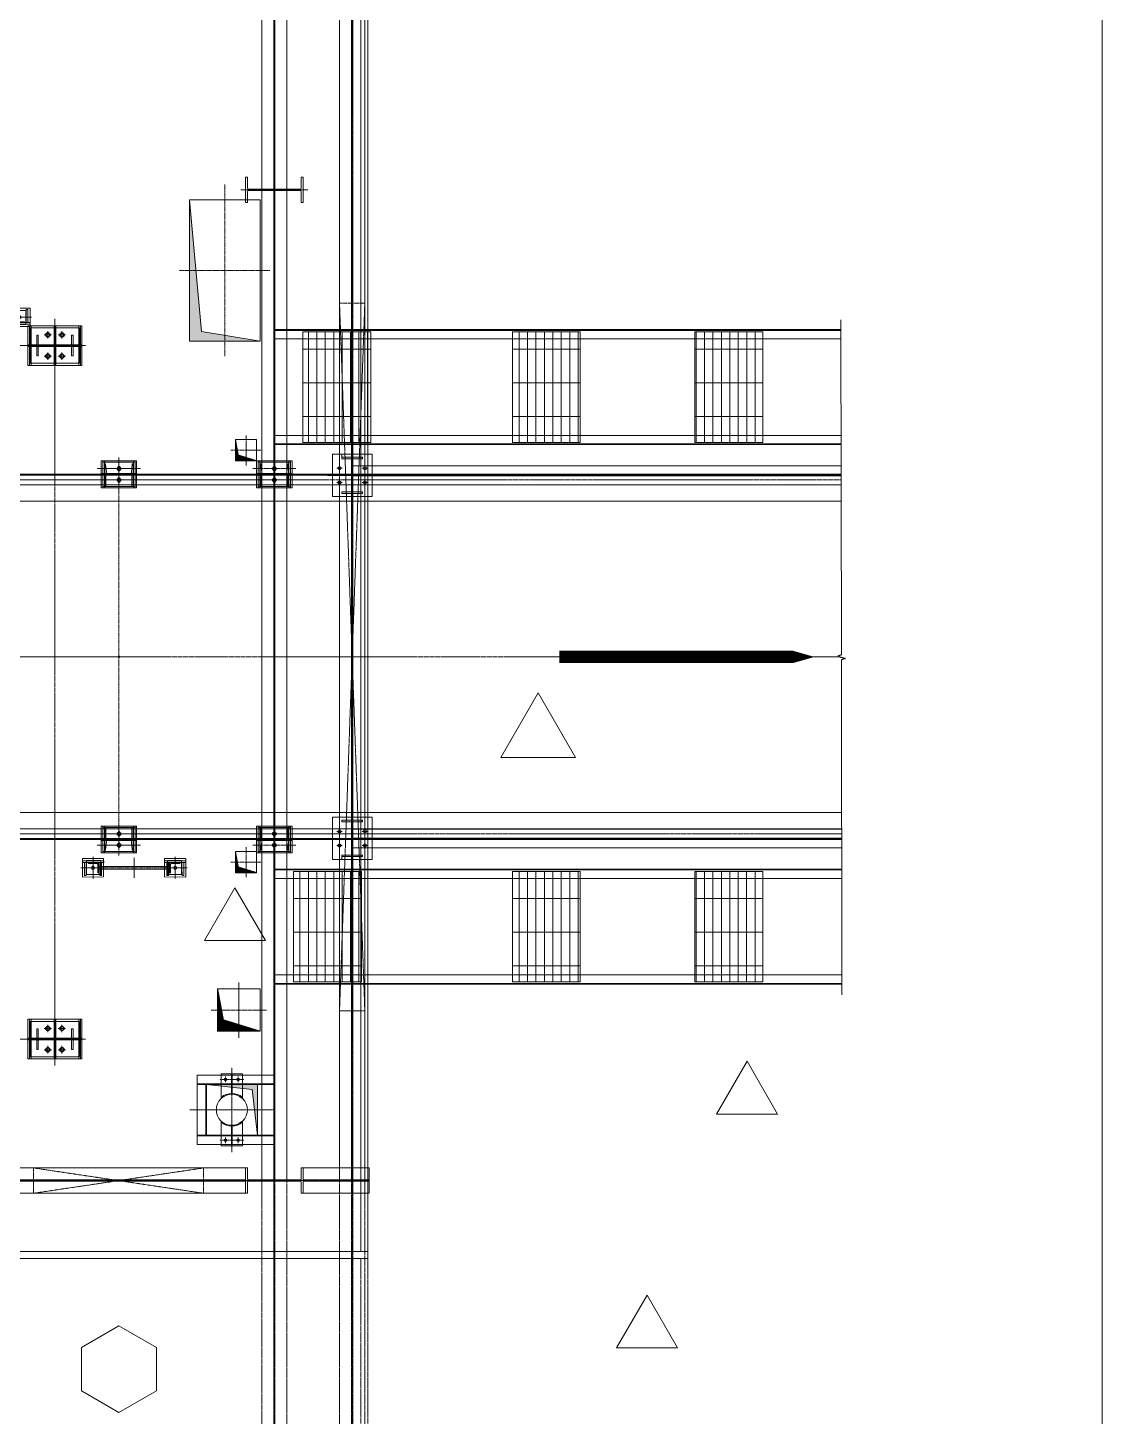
# Model space of a CAD drawing. Header units: inches. Extents: x 209270 to 234360, y -180214 to -150194.
# Drawn here: x 226770 to 234360, y -166928 to -157119 of the extents above; entities that cross this region are included whole.
import ezdxf

# ---------------------------------------------------------------- set-up
doc = ezdxf.new("R2010")
doc.units = ezdxf.units.IN
doc.header["$LTSCALE"] = 10
doc.header["$MEASUREMENT"] = 0
for name, pattern in [('CENTER', [2, 1.25, -0.25, 0.25, -0.25]), ('CENTER2', [1.125, 0.75, -0.125, 0.125, -0.125]), ('HIDDEN', [0.375, 0.25, -0.125]), ('PHANTOM', [2.5, 1.25, -0.25, 0.25, -0.25, 0.25, -0.25])]:
    doc.linetypes.add(name, pattern=pattern)
doc.layers.add('$AUDIT_BAD_LAYER1', color=7, linetype='Continuous')
for name, color, linetype, lineweight in [('All Bought', 110, 'Continuous', 9), ('AM_5', 3, 'Continuous', 0), ('AM_VIEWS', 1, 'Continuous', 0), ('Belt', 4, 'Continuous', 9), ('BOX', 1, 'Continuous', 5), ('CEN', 1, 'CENTER', 9), ('CENETR LINE', 1, 'CENTER2', 9), ('CENTER', 1, 'CENTER', 9), ('CENTERLINE', 1, 'CENTER2', 9), ('Chute', 191, 'Continuous', 9), ('CIVIL', 6, 'Continuous', 9), ('DIM', 42, 'Continuous', 13), ('DIM.', 42, 'Continuous', 13), ('handrail', 11, 'FENCELINE1', 9), ('HIDDEN', 3, 'HIDDEN', 9), ('MAIN OBJECT', 2, 'Continuous', 18), ('OBJECT', 2, 'Continuous', 18), ('PHANTOM', 8, 'PHANTOM', 0), ('REV-C', 3, 'Continuous', 18), ('REV-F', 30, 'Continuous', 9), ('Sheeting', 4, 'Continuous', 0), ('STR25', 30, 'Continuous', 5), ('STRUC-25HD', 3, 'HIDDEN', 5)]:
    doc.layers.add(name, color=color, linetype=linetype, lineweight=lineweight)
doc.linetypes.add('FENCELINE1', pattern='A,0.25,-0.1,[133,ltypeshp.shx,S=0.1,R=0,X=-0.1,Y=0],-0.1,1', length=1.45)

# ---------------------------------------------------------------- blocks, each defined once
blk = doc.blocks.new('A$C426f7GU6TT')
at = {"layer": 'CEN'}
for p, q in [((0, 235.7), (0, -235.7)), ((-235.7, 0), (235.7, 0))]:
    blk.add_line(p, q, dxfattribs=at)
blk.add_circle((0, 0), 5, dxfattribs=at)
at = {"layer": 'MAIN OBJECT'}
blk.add_lwpolyline([(4.4, -180.2, 0.414214), (14.6, -190.4), (89.4, -190.4), (89.4, -204.7), (-89.4, -204.7), (-89.4, -190.4), (-14.6, -190.4, 0.414214), (-4.4, -180.2), (-4.4, 180.2, 0.414214), (-14.6, 190.4), (-89.4, 190.4), (-89.4, 204.7), (89.4, 204.7), (89.4, 190.4), (14.6, 190.4, 0.414214), (4.4, 180.2), (4.4, -180.2)], format="xyb", dxfattribs=at)
blk = doc.blocks.new('A$C89229f85')
at = {"layer": 'DIM'}
blk.add_lwpolyline([(0, 0, 0, 312, 0), (-542, 0, 125, 125, 0), (-2573, 0, 125, 125, 0)], format="xyseb", dxfattribs=at)
blk = doc.blocks.new('A$Caba30c88')
at = {"layer": 'CEN'}
for p, q in [((0, 186.6), (0, -186.6)), ((175, 0), (-175, 0)), ((-70.2, 50), (-109.8, 50)), ((-90, 69.8), (-90, 30.2)), ((70.2, 50), (109.8, 50)), ((90, 69.8), (90, 30.2)), ((-70.2, -50), (-109.8, -50)), ((-90, -69.8), (-90, -30.2)), ((70.2, -50), (109.8, -50)), ((90, -69.8), (90, -30.2))]:
    blk.add_line(p, q, dxfattribs=at)
blk.add_circle((0, 0), 5, dxfattribs=at)
at = {"layer": 'OBJECT'}
blk.add_lwpolyline([(140, 150), (140, -150), (-140, -150), (-140, 150)], close=True, dxfattribs=at)
blk.add_lwpolyline([(3.2, 109.1), (3.2, -109.1, 0.414214), (11.2, -117.1), (73.2, -117.1), (73.2, -117.1), (73.2, -128), (-73.2, -128), (-73.2, -117.1), (-11.1, -117.1, 0.414214), (-3.1, -109.1), (-3.1, 109.1, 0.414214), (-11.1, 117.1), (-73.2, 117.1), (-73.2, 128), (73.2, 128), (73.2, 117.1), (11.2, 117.1, 0.414214)], format="xyb", close=True, dxfattribs=at)
for centre in [(-90, 50), (90, 50), (-90, -50), (90, -50)]:
    blk.add_circle(centre, 11, dxfattribs=at)
blk = doc.blocks.new('A$Cdc69ee36')
h = blk.add_hatch()
h.set_pattern_fill('GRATE', color=256, scale=75, angle=89.99999)
h.set_pattern_definition([(89.999995, (-345791.23, -616422.02), (-59.53125, 5.6e-06), []), (179.999995, (-345791.23, -616422.02), (-2e-05, -238.125), [])])
h.paths.add_polyline_path([(-479.1, -1), (0, -1), (0, 779), (-479.1, 779)])
blk.add_lwpolyline([(-479.1, -1), (0, -1), (0, 779), (-479.1, 779)], close=True)
blk = doc.blocks.new('A$Cb40ec30b')
at = {"layer": 'CEN'}
for p, q in [((-26.3, 40), (26.3, 40)), ((0, 15.8), (0, 64.2)), ((-25.5, -40), (26.5, -40)), ((0, -59), (0, -21))]:
    blk.add_line(p, q, dxfattribs=at)
at = {"layer": 'HIDDEN'}
for points in [[(125, 6), (125, -6), (-125, -6), (-125, 6)], [(-103, 6), (-115, 6), (-115, 95), (-103, 95)], [(103, 6), (115, 6), (115, 95), (103, 95)], [(-103, -6), (-115, -6), (-115, -95), (-103, -95)], [(103, -6), (115, -6), (115, -95), (103, -95)]]:
    blk.add_lwpolyline(points, close=True, dxfattribs=at)
at = {"layer": 'HIDDEN', "elevation": 149686677196.4}
for points in [[(9, 47), (9, 33, -1), (-9, 33), (-9, 47, -1)], [(9, -33), (9, -47, -1), (-9, -47), (-9, -33, -1)]]:
    blk.add_lwpolyline(points, format="xyb", close=True, dxfattribs=at)
at = {"layer": 'STR25', "ltscale": 0.2}
blk.add_lwpolyline([(-125, 95), (125, 95), (125, -95), (-125, -95)], close=True, dxfattribs=at)
blk = doc.blocks.new('A$Cfd238a5e')
at = {"layer": 'CEN'}
for p, q in [((0, 118.3), (0, -118.3)), ((-152.8, 0), (152.8, 0)), ((-152.8, -40), (152.8, -40))]:
    blk.add_line(p, q, dxfattribs=at)
at = {"layer": 'MAIN OBJECT', "ltscale": 0.2, "elevation": 149686677196.4}
for points in [[(7.3, 31), (-6.7, 31, -1), (-6.7, 49), (7.3, 49, -1)], [(7.3, -31), (-6.7, -31, 1), (-6.7, -49), (7.3, -49, 1)]]:
    blk.add_lwpolyline(points, format="xyb", close=True, dxfattribs=at)
at = {"layer": 'OBJECT'}
for points in [[(-115, -85), (115, -85), (115, 85), (-115, 85)], [(-100, 85), (-92, 85), (-92, 0), (-100, 0)], [(100, 85), (92, 85), (92, 0), (100, 0)]]:
    blk.add_lwpolyline(points, close=True, dxfattribs=at)
blk.add_lwpolyline([(-94.4, -72.9, -0.383864), (-96.8, -75), (-100, -75), (-100, 0), (100, 0), (100, -75), (96.8, -75, -0.383864), (94.4, -72.9), (88.3, -14.7, 0.383864), (78.4, -5.7), (-78.4, -5.7, 0.383864), (-88.3, -14.7)], format="xyb", close=True, dxfattribs=at)
at = {"layer": 'DIM'}
blk.add_blockref('A$Cb40ec30b', (0, 0), dxfattribs=at)
blk = doc.blocks.new('A$C2698bf6b')
at = {"layer": 'CENETR LINE'}
for p, q in [((0, -1290), (0, 1290)), ((-22.1, 0), (22.1, 0))]:
    blk.add_line(p, q, dxfattribs=at)
blk.add_circle((0, 0), 5, dxfattribs=at)
at = {"layer": 'DIM', "xscale": -1, "rotation": 180}
blk.add_blockref('A$Cfd238a5e', (0, 1290), dxfattribs=at)
at = {"layer": 'DIM'}
blk.add_blockref('A$Cfd238a5e', (0, -1290), dxfattribs=at)
blk = doc.blocks.new('A$C9du6586tt')
at = {"layer": 'CEN'}
for p, q in [((89.4, 2500), (-89.4, -2500)), ((89.4, -2500), (-89.4, 2500))]:
    blk.add_line(p, q, dxfattribs=at)
blk.add_lwpolyline([(89.4, 2500), (89.4, -2500), (-89.4, -2500), (-89.4, 2500)], close=True, dxfattribs=at)
blk = doc.blocks.new('A$Cb10ac4c2')
at = {"layer": 'CENETR LINE'}
for p, q in [((0, 111.9, 0), (0, -40.4, 121420759.9)), ((-85, 0), (85, 0)), ((-27, 0.1, 0), (-63, 0.1, 0)), ((-45, -20.2), (-45, 20.2)), ((63, 0.1, 0), (27, 0.1, 0)), ((45, -20.2), (45, 20.2)), ((45, -20.2), (45, 20.2))]:
    blk.add_line(p, q, dxfattribs=at)
at = {"layer": 'MAIN OBJECT', "ltscale": 10}
for p, q in [((-75, 127.1, -59806266.3), (-71.1, 131.6, 0)), ((-75, -40.4, 60710380), (-75, 127.1, -59806266.3)), ((-3, 99.4, 4205928.3), (-3, -40.4, 121420759.9)), ((3, 99.4, 4205928.3), (3, -40.4, 121420759.9)), ((75, 127.1, -59806267.4), (70.6, 131.1, -59806267.4)), ((75, 127.1, -59806267.4), (75, -40.4, 60710380)), ((75, -40.4, 60710380), (-75, -40.4, 60710380))]:
    blk.add_line(p, q, dxfattribs=at)
at = {"layer": 'MAIN OBJECT'}
for centre in [(-45, 0.1), (45, 0.1)]:
    blk.add_circle(centre, 9, dxfattribs=at)
at = {"layer": 'MAIN OBJECT', "ltscale": 10}
for centre, radius in [((-45, 0), 8.95), ((45, 0.1, 0), 9)]:
    blk.add_circle(centre, radius, dxfattribs=at)
for radius, start, end in [(115.5, 229.51294, 310.48706), (109.5, 229.51328, 310.11016)]:
    blk.add_arc((0, 214.9, -60710380), radius, start, end, dxfattribs=at)
blk = doc.blocks.new('A$CcDSGYTRTRT')
at = {"layer": 'CIVIL'}
h = blk.add_hatch(color=1, dxfattribs=at)
h.dxf.hatch_style = 1
h.paths.add_polyline_path([(-180, 180), (180, 180), (180, -180), (144.3, 143.8)])
at = {"layer": 'CENTERLINE', "ltscale": 0.3}
for p, q in [((0, -296.9, 0), (0, 296.9, 0)), ((-298.5, 0, 0), (298.5, 0, 0))]:
    blk.add_line(p, q, dxfattribs=at)
at = {"layer": 'Chute', "ltscale": 10}
blk.add_circle((0, 0, 0), 109.5, dxfattribs=at)
at = {"layer": 'CIVIL', "color": 1, "elevation": 0}
blk.add_lwpolyline([(180, -180), (144.3, 143.8), (-180, 180)], dxfattribs=at)
at = {"layer": 'CIVIL'}
blk.add_circle((0, 0, 0), 109.5, dxfattribs=at)
at = {"layer": 'HIDDEN'}
for p, q in [((-184.7, 295.6, -170993130.3), (-184.7, -245.4, -121420762.7)), ((184.7, 295.6, -170993130.3), (184.7, -245.4, -121420762.7)), ((180, -184.7, -182131142.6), (-180, -184.7, 0))]:
    blk.add_line(p, q, dxfattribs=at)
at = {"layer": 'MAIN OBJECT'}
for p, q in [((-245.4, 295.6, -110282750.3), (-245.4, -245.4, -60710382.7)), ((-180, 295.6, -170993130.3), (-180, -245.4, -121420762.7)), ((180, 295.6, -170993130.3), (180, -245.4, -121420762.7)), ((245.4, 295.6, -110282750.3), (245.4, -245.4, -60710382.7)), ((180, 180, -121420762.7), (180, -180, -121420762.7)), ((180, -180, -182131142.6), (-180, -180, 0)), ((180, -245.4, -121420762.7), (-245.4, -245.4, 60710380)), ((180, -245.4, 60710380), (-180, -245.4, 60710380)), ((180, -245.4, -121420762.7), (245.4, -245.4, -60710382.7))]:
    blk.add_line(p, q, dxfattribs=at)
at = {"layer": 'MAIN OBJECT', "elevation": 0}
blk.add_lwpolyline([(180, 180), (-180, 180), (-180, -180), (180, -180)], close=True, dxfattribs=at)
at = {"layer": 'AM_5', "rotation": 270}
blk.add_blockref('A$Cb10ac4c2', (-215, 0, -121420759.9), dxfattribs=at)
at = {"layer": 'AM_5', "xscale": -1, "rotation": 90}
blk.add_blockref('A$Cb10ac4c2', (215, 0, -121420759.9), dxfattribs=at)
blk = doc.blocks.new('A$C6febed19')
at = {"layer": 'AM_5', "xscale": -1}
blk.add_blockref('A$CcDSGYTRTRT', (0, 0), dxfattribs=at)
blk = doc.blocks.new('A$C7152add8')
at = {"layer": 'CENETR LINE'}
for p, q in [((0, -26.1), (0, 26.1)), ((-20, 0), (20, 0))]:
    blk.add_line(p, q, dxfattribs=at)
at = {"layer": 'MAIN OBJECT'}
blk.add_lwpolyline([(-11, -7, 1), (11, -7), (11, 7, 1), (-11, 7)], format="xyb", close=True, dxfattribs=at)
blk = doc.blocks.new('A$Ca7ba0a48')
at = {"layer": 'CENETR LINE'}
for p, q in [((0, -26.1), (0, 26.1)), ((-20, 0), (20, 0))]:
    blk.add_line(p, q, dxfattribs=at)
at = {"layer": 'STR25'}
blk.add_lwpolyline([(-11, -7, 1), (11, -7), (11, 7, 1), (-11, 7)], format="xyb", close=True, dxfattribs=at)
blk = doc.blocks.new('A$C3a44436a')
at = {"layer": 'CEN'}
for p, q in [((0, 189.6), (0, -189.6)), ((-220.2, 0), (220.2, 0))]:
    blk.add_line(p, q, dxfattribs=at)
at = {"layer": 'STR25'}
for points in [[(-190, 140), (190, 140), (190, -140), (-190, -140)], [(-180, 6), (-168, 6), (-168, 140), (-180, 140)], [(180, 6), (168, 6), (168, 140), (180, 140)], [(-180, -6), (-168, -6), (-168, -140), (-180, -140)], [(180, -6), (168, -6), (168, -140), (180, -140)]]:
    blk.add_lwpolyline(points, close=True, dxfattribs=at)
at = {"layer": 'STR25', "elevation": -450449366.5}
for points in [[(-6, 6), (6, 6), (6, 140), (-6, 140)], [(-190, 6), (-190, -6), (190, -6), (190, 6)], [(-6, -6), (6, -6), (6, -140), (-6, -140)]]:
    blk.add_lwpolyline(points, close=True, dxfattribs=at)
at = {"layer": 'MAIN OBJECT'}
for p in [(-50, 75), (50, 75), (-50, -75), (50, -75)]:
    blk.add_blockref('A$Ca7ba0a48', p, dxfattribs=at)
blk = doc.blocks.new('A$C2a882183')
at = {"layer": 'CEN'}
for p, q in [((0, 151.7), (0, -151.7)), ((-211.4, 0), (211.4, 0))]:
    blk.add_line(p, q, dxfattribs=at)
blk.add_circle((0, 0), 5, dxfattribs=at)
at = {"layer": 'MAIN OBJECT'}
blk.add_lwpolyline([(-175, 125), (175, 125), (175, -125), (-175, -125)], close=True, dxfattribs=at)
blk.add_lwpolyline([(109.1, -3.2), (-109.1, -3.2, 0.414214), (-117.1, -11.2), (-117.1, -73.2), (-117.1, -73.2), (-128, -73.2), (-128, 73.2), (-117.1, 73.2), (-117.1, 11.1, 0.414214), (-109.1, 3.1), (109.1, 3.1, 0.414214), (117.1, 11.1), (117.1, 73.2), (128, 73.2), (128, -73.2), (117.1, -73.2), (117.1, -11.2, 0.414214)], format="xyb", close=True, dxfattribs=at)
at = {"layer": 'OBJECT'}
blk.add_line((117.1, -73.2), (117.1, -73.2), dxfattribs=at)
at = {"layer": 'DIM'}
blk.add_blockref('A$C3a44436a', (0, 0), dxfattribs=at)
at = {"layer": 'DIM', "rotation": 270}
for p in [(-50, 75), (50, 75), (-50, -75), (50, -75)]:
    blk.add_blockref('A$C7152add8', p, dxfattribs=at)
blk = doc.blocks.new('A$C34ae56dc')
at = {"layer": 'CEN'}
for p, q in [((77.7, 0.5), (-77.3, 0, 450449366.5)), ((0, 87.5), (0, -87.5))]:
    blk.add_line(p, q, dxfattribs=at)
at = {"layer": 'MAIN OBJECT', "ltscale": 0.2}
blk.add_circle((0, 0), 11, dxfattribs=at)
at = {"layer": 'STR25', "ltscale": 0.2}
blk.add_lwpolyline([(65.2, -74.5), (-64.8, -75), (-64.8, 75), (65.2, 75.5)], close=True, dxfattribs=at)
at = {"layer": 'STRUC-25HD'}
for points in [[(38.2, 48.5), (38.2, 60.5), (-54.8, 60), (-54.8, 48)], [(50.2, 75.5), (38.2, 75.5), (38.2, -74.5), (50.2, -74.5)], [(38.2, -47.5), (38.2, -59.5), (-54.8, -60), (-54.8, -48)]]:
    blk.add_lwpolyline(points, close=True, dxfattribs=at)
blk = doc.blocks.new('A$C1f4f58bd')
at = {"color": 2, "ltscale": 0.8, "elevation": 101552602.3}
for points in [[(4707.5, 2410), (4212.5, 2410)], [(4212.5, 2390), (4707.5, 2390)]]:
    blk.add_lwpolyline(points, dxfattribs=at)
at = {"layer": 'CEN'}
for p, q in [((4170, 2327.5, -815479761.5), (4170, 2472.5, -815479761.5)), ((4750, 2327.5, -815479761.5), (4750, 2472.5, -815479761.5)), ((4245, 2400, -815479761.5), (4100, 2400, -815479761.5)), ((4675, 2400, -815479761.5), (4820, 2400, -815479761.5))]:
    blk.add_line(p, q, dxfattribs=at)
blk.add_lwpolyline([(1100, 2200), (5000, 2200), (5000, -2700), (1100, -2700)], close=True, dxfattribs=at)
at = {"layer": 'CENTER', "linetype": 'CENTER2'}
for p, q in [((4460, 2470.7), (4460, 2329.3)), ((4460, 2329.3), (4460, 2470.7)), ((4728.5, 2400), (4191.5, 2400))]:
    blk.add_line(p, q, dxfattribs=at)
at = {"layer": 'HIDDEN', "elevation": -99766209.1}
for points in [[(4208.5, 2390), (4208.5, 2410), (4212.5, 2410)], [(4212.5, 2390), (4208.5, 2390)], [(4711.5, 2390), (4711.5, 2410), (4707.5, 2410)], [(4711.5, 2390), (4711.5, 2410), (4707.5, 2410)], [(4707.5, 2390), (4711.5, 2390)], [(4707.5, 2390), (4711.5, 2390)]]:
    blk.add_lwpolyline(points, dxfattribs=at)
at = {"layer": 'MAIN OBJECT', "elevation": -815479761.5}
for points in [[(4225.2, 2447.6), (4125.2, 2447.6), (4125.2, 2347.6), (4225.2, 2347.6)], [(4694.8, 2447.6), (4794.8, 2447.6), (4794.8, 2347.6), (4694.8, 2347.6)]]:
    blk.add_lwpolyline(points, close=True, dxfattribs=at)
for points in [[(4135, 2362.5), (4210, 2362.5), (4210, 2437.5), (4209.5, 2437.5, 0.414214), (4204, 2432), (4204, 2377, -0.414214), (4195.5, 2368.5), (4140.5, 2368.5, 0.414214), (4135, 2363)], [(4785, 2362.5), (4710, 2362.5), (4710, 2437.5), (4710.5, 2437.5, -0.414214), (4716, 2432), (4716, 2377, 0.414214), (4724.5, 2368.5), (4779.5, 2368.5, -0.414214), (4785, 2363)]]:
    blk.add_lwpolyline(points, format="xyb", close=True, dxfattribs=at)
at = {"rotation": 270}
blk.add_blockref('A$C34ae56dc', (4170, 2400, -815479761.5), dxfattribs=at)
at = {"xscale": -1.000000000000001, "rotation": 90}
blk.add_blockref('A$C34ae56dc', (4750, 2400, -815479761.5), dxfattribs=at)
at = {"layer": 'DIM'}
for p in [(1100, 2200, 450449366.5), (5000, 2200, 450449366.5), (1100, -2700, 450449366.5), (5000, -2700, 450449366.5)]:
    blk.add_blockref('A$C2a882183', p, dxfattribs=at)
blk = doc.blocks.new('A$Cde9606d0')
at = {"color": 2, "ltscale": 0.8, "elevation": 101552602.3}
for points in [[(248, 10), (-247.9, 10)], [(-247.9, -10), (248, -10)]]:
    blk.add_lwpolyline(points, dxfattribs=at)
at = {"layer": 'CEN'}
for p, q in [((-215.4, 0, 0), (-360.4, 0, 0)), ((215.5, 0), (360.5, 0))]:
    blk.add_line(p, q, dxfattribs=at)
at = {"layer": 'CENTER', "linetype": 'CENTER2'}
for p, q in [((-268.9, 0, 815479761.5), (269, 0, 815479761.5)), ((0, -70.7), (0, 70.7)), ((0, 70.7), (0, -70.7))]:
    blk.add_line(p, q, dxfattribs=at)
at = {"layer": 'HIDDEN', "elevation": 715713552.4}
for points in [[(-251.9, 10), (-251.9, -10), (-247.9, -10)], [(-247.9, 10), (-251.9, 10)], [(-251.9, 10), (-251.9, -10), (-247.9, -10)], [(-247.9, 10), (-251.9, 10)], [(252, 10), (252, -10), (248, -10)], [(248, 10), (252, 10)]]:
    blk.add_lwpolyline(points, dxfattribs=at)
at = {"layer": 'MAIN OBJECT', "elevation": -815479761.5}
for points in [[(-235.3, -47.6), (-335.3, -47.6), (-335.3, 52.4), (-235.3, 52.4)], [(235.3, -47.6), (335.3, -47.6), (335.3, 52.4), (235.3, 52.4)]]:
    blk.add_lwpolyline(points, close=True, dxfattribs=at)
for points in [[(-325.4, 37.5), (-250.4, 37.5), (-250.4, -37.5), (-250.9, -37.5, -0.414214), (-256.4, -32), (-256.4, 23, 0.414214), (-264.9, 31.5), (-319.9, 31.5, -0.414214), (-325.4, 37)], [(325.5, 37.5), (250.5, 37.5), (250.5, -37.5), (251, -37.5, 0.414214), (256.5, -32), (256.5, 23, -0.414214), (265, 31.5), (320, 31.5, 0.414214), (325.5, 37)]]:
    blk.add_lwpolyline(points, format="xyb", close=True, dxfattribs=at)
at = {"xscale": -0.9999999999999999, "rotation": 270.1668647228638}
blk.add_blockref('A$C34ae56dc', (-290.4, 0, 0), dxfattribs=at)
at = {"rotation": 89.83313527708063}
blk.add_blockref('A$C34ae56dc', (290.5, 0), dxfattribs=at)
blk = doc.blocks.new('A$C1b4ed5d7')
at = {"layer": 'PHANTOM'}
for p, q in [((11500, 11000, 0), (11500, 0, 0)), ((11700.3, 11000, -0.8), (12174.5, 11000, -0.8)), ((12050, 11000, -0.8), (12050, 4.4, -0.8))]:
    blk.add_line(p, q, dxfattribs=at)
for points, elevation in [([(12170.1, 11089.4), (11704.7, 11089.4), (11704.7, 10910.6), (12170.1, 10910.6)], -0.8), ([(11589.4, 10995.6), (11589.4, 4.4), (11410.6, 4.4), (11410.6, 10995.6)], 0), ([(11504.4, 10995.6), (11504.4, 4.4), (11495.6, 4.4), (11495.6, 10995.6)], 0), ([(12170.1, 11004.4), (11704.7, 11004.4), (11704.7, 10995.6), (12170.1, 10995.6)], -0.8), ([(-660, 10500), (12160, 10500), (12160, -550), (-660, -550)], -0.8), ([(-610, 10450), (12110, 10450), (12110, -500), (-610, -500)], -0.8)]:
    blk.add_lwpolyline(points, close=True, dxfattribs=dict(at, elevation=elevation))
at = {"layer": 'PHANTOM', "elevation": -0.8}
for points in [[(12139.4, 4.4), (12139.4, 10995.6), (11960.6, 10995.6), (11960.6, 4.4)], [(12054.4, 4.4), (12054.4, 10995.6), (12045.6, 10995.6), (12045.6, 4.4)]]:
    blk.add_lwpolyline(points, dxfattribs=at)
blk = doc.blocks.new('A$Ca692a303')
at = {"layer": 'CENETR LINE'}
for p, q in [((1200, 89.4), (0, -89.4)), ((0, 89.4), (1200, -89.4))]:
    blk.add_line(p, q, dxfattribs=at)
blk.add_lwpolyline([(0, -89.4), (0, 89.4), (1200, 89.4), (1200, -89.4)], close=True, dxfattribs=at)
blk = doc.blocks.new('A$C6fbGUTRUTRU')
at = {"layer": 'CIVIL'}
h = blk.add_hatch(dxfattribs=at)
h.set_pattern_fill('ANSI31', color=256, scale=2, angle=-180)
h.set_pattern_definition([(225, (2577906.62119, -340569.72095), (0.176776695297, -0.176776695297), [])])
h.paths.add_polyline_path([(-150, -150), (-110, 70), (150, 150), (-150, 150)])
at = {"layer": 'CEN'}
for points in [[(0, 195.2), (0, -195.2)], [(-195.2, 0), (195.2, 0)]]:
    blk.add_lwpolyline(points, dxfattribs=at)
at = {"layer": 'CIVIL'}
blk.add_lwpolyline([(-150, -150), (150, -150), (150, 150), (-150, 150)], close=True, dxfattribs=at)
blk.add_lwpolyline([(-150, -150), (-110, 70), (150, 150)], dxfattribs=at)
blk = doc.blocks.new('A$CDFHGU765777')
at = {"layer": 'CIVIL'}
h = blk.add_hatch(dxfattribs=at)
h.set_pattern_fill('ANSI31', color=256, angle=-180)
h.set_pattern_definition([(225, (2176290.63079, -168399.84653), (0.088388347648, -0.088388347648), [])])
h.paths.add_polyline_path([(-75, -75), (-55, 35), (75, 75), (-75, 75)])
at = {"layer": 'CEN', "elevation": 0}
for points in [[(0, 107.1), (0, -107.1)], [(-107.1, 0), (107.1, 0)]]:
    blk.add_lwpolyline(points, dxfattribs=at)
at = {"layer": 'CIVIL'}
blk.add_lwpolyline([(-75, -75), (75, -75), (75, 75), (-75, 75)], close=True, dxfattribs=at)
blk.add_lwpolyline([(-75, -75), (-55, 35), (75, 75)], dxfattribs=at)
blk = doc.blocks.new('A$Ca106b763')
at = {"layer": 'REV-C'}
blk.add_lwpolyline([(0, 373.2), (-215.5, 0), (215.5, 0)], close=True, dxfattribs=at)
blk = doc.blocks.new('A$Cac50f627')
at = {"layer": 'MAIN OBJECT'}
h = blk.add_hatch(color=6, dxfattribs=at)
h.dxf.hatch_style = 1
h.paths.add_polyline_path([(250, -600), (-250, -600), (-250, 400), (-165.5, -529.8)])
at = {"layer": 'CENETR LINE'}
for p, q in [((0, 508.2), (0, -708.2)), ((318.7, -100), (-318.7, -100))]:
    blk.add_line(p, q, dxfattribs=at)
at = {"layer": 'CIVIL'}
blk.add_lwpolyline([(250, -600), (250, 400), (-250, 400), (-250, -600)], close=True, dxfattribs=at)
blk.add_lwpolyline([(250, -600), (-165.5, -529.8), (-250, 400)], dxfattribs=at)
blk = doc.blocks.new('A$Cdd6af47b')
at = {"layer": 'REV-F'}
blk.add_lwpolyline([(-263.9, 457), (-527.7, 0), (0, 0)], close=True, dxfattribs=at)

msp = doc.modelspace()

# ---------------------------------------------------------------- linework, layer by layer
for p, q in [((232517.5, -161547.9, 8677319974), (232491.8, -161557.4, 8677319974)), ((232491.8, -161557.4, 8677319974), (232543.3, -161576, 8677319974)), ((232543.3, -161576, 8677319974), (232517.6, -161585.4, 8677319974))]:
    msp.add_line(p, q)
at = {"layer": 'AM_VIEWS'}
msp.add_lwpolyline([(209270.3, -150194), (234359.8, -150194), (234359.8, -180214.3), (209270.3, -180214.3)], close=True, dxfattribs=at)
at = {"layer": 'Belt'}
for p, q in [((232515.7, -160463.7, 0), (219599.9, -160463.7, 0)), ((232519.4, -162663.7, 0), (219599.9, -162663.7, 0))]:
    msp.add_line(p, q, dxfattribs=at)
at = {"layer": 'BOX', "lineweight": 5, "flags": 128}
msp.add_lwpolyline([(227149.4, -166748.1), (227414.5, -166901.1), (227679.6, -166748.1), (227679.6, -166442), (227414.5, -166288.9), (227149.4, -166442)], close=True, dxfattribs=at)
at = {"layer": 'CEN'}
for p, q in [((229061.8, -155263.7), (229061.8, -165259.3)), ((228886.8, -160281.2), (232515.4, -160281.2)), ((228886.8, -160281.2), (232515.4, -160281.2)), ((232515.4, -160281.2), (229065, -160281.2)), ((220972.4, -160313.7), (228896, -160313.7)), ((232515.4, -160313.7), (221148.1, -160313.7)), ((220011.9, -161563.7), (232509.3, -161563.7)), ((220972.4, -162813.7), (228896, -162813.7)), ((232519.7, -162813.7), (221148.1, -162813.7)), ((228886.8, -162846.2), (232519.8, -162846.2)), ((228886.8, -162846.2), (232519.8, -162846.2)), ((232519.8, -162846.2), (229065, -162846.2)), ((217212.2, -165263.7), (228311.6, -165263.7)), ((228712.2, -165263.7), (229186.4, -165263.7))]:
    msp.add_line(p, q, dxfattribs=at)
at = {"layer": 'CEN', "elevation": 0.8}
msp.add_lwpolyline([(217011.9, -155263.7), (228511.9, -155263.7), (228511.9, -165263.7), (217011.9, -165263.7)], close=True, dxfattribs=at)
msp.add_lwpolyline([(217011.9, -165263.7), (217011.9, -165263.7), (228511.9, -165263.7), (228511.9, -165268.7)], dxfattribs=at)
at = {"layer": 'DIM'}
for p, q in [((228988.7, -160153.2, 8676235979.2), (228988.7, -160131.2, 8676235979.2)), ((228988.7, -162974.2, 8676235979.2), (228988.7, -162996.2, 8676235979.2))]:
    msp.add_line(p, q, dxfattribs=at)
at = {"layer": 'handrail', "const_width": 10, "elevation": -448149754.8}
msp.add_lwpolyline([(228511.9, -159158.7), (228511.9, -155263.7), (217011.9, -155263.7), (217011.9, -156838.4)], dxfattribs=at)
at = {"layer": 'handrail', "const_width": 10}
msp.add_lwpolyline([(217011.9, -157988.4), (217011.9, -165263.7), (228511.9, -165263.7), (228511.9, -163968.7)], dxfattribs=at)
at = {"layer": 'HIDDEN'}
for p, q in [((220972.4, -160279.8, 8793052905.5), (228896, -160279.8, 8793052905.5)), ((232515.4, -160279.8, 7050750846.7), (221148.1, -160279.8, 7050750846.7)), ((232515.4, -160278.3, 8571922964.3), (229065, -160278.3, 8676235979.2)), ((232515.4, -160284, 8571922669.8), (229065, -160284, 8676235979.2)), ((220972.4, -162847.6, 8793052905.5), (228896, -162847.6, 8793052905.5)), ((232519.8, -162847.6, 7050750846.7), (221148.1, -162847.6, 7050750846.7)), ((232519.8, -162843.3, 8564264015.9), (229065, -162843.3, 8676235979.2)), ((232519.8, -162849, 8564263700.2), (229065, -162849, 8676235979.2))]:
    msp.add_line(p, q, dxfattribs=at)
msp.add_lwpolyline([(228507.5, -165259.3), (228507.5, -155268.1), (228516.3, -155268.1), (228516.3, -165259.3)], close=True, dxfattribs=at)
at = {"layer": 'HIDDEN', "elevation": 0}
msp.add_lwpolyline([(229066.2, -165259.3), (229066.2, -155268.1), (229057.4, -155268.1), (229057.4, -165259.3)], dxfattribs=at)
for points in [[(228307.2, -165268.1), (217216.6, -165268.1), (217216.6, -165259.3), (228307.2, -165259.3)], [(229182, -165268.1), (228716.6, -165268.1), (228716.6, -165259.3), (229182, -165259.3)]]:
    msp.add_lwpolyline(points, close=True, dxfattribs=at)
at = {"layer": 'MAIN OBJECT'}
for p, q in [((232513.6, -159251.4), (228511.9, -159251.4, 0.8)), ((228511.9, -159316.4, 0.8), (228511.9, -159251.4, 0.8)), ((232513.6, -159257.4), (228511.9, -159257.4, 0.8)), ((232513.7, -159316.4), (228511.9, -159316.4, 0.8)), ((232514.9, -159999.2), (228511.9, -159999.2, 0.8)), ((228511.9, -160063.7, 0.8), (228511.9, -159999.2, 0.8)), ((232515, -160058.2), (228511.9, -160058.2, 0.8)), ((232515, -160063.7), (228511.9, -160063.7, 0.8)), ((220972.4, -160273.7), (228896, -160273.7)), ((232515.4, -160273.7), (221148.1, -160273.7)), ((232515.3, -160214.6), (229065, -160214.6)), ((220972.4, -160348.7), (228896, -160348.7)), ((232515.5, -160348.7), (221148.1, -160348.7)), ((232515.5, -160347.8), (229065, -160347.8)), ((220972.4, -162778.7), (228896, -162778.7)), ((232519.6, -162778.7), (221148.1, -162778.7)), ((232519.6, -162779.6), (229065, -162779.6)), ((220972.4, -162853.7), (228896, -162853.7)), ((232519.8, -162853.7), (221148.1, -162853.7)), ((232519.9, -162912.8), (229065, -162912.8)), ((232520.1, -163063.7), (228511.9, -163063.7, 0.8)), ((228511.9, -163063.7, 0.8), (228511.9, -163128.2, 0.8)), ((232520.1, -163069.2), (228511.9, -163069.2, 0.8)), ((232520.2, -163128.2), (228511.9, -163128.2, 0.8)), ((232521.4, -163811), (228511.9, -163811, 0.8)), ((228511.9, -163811, 0.8), (228511.9, -163876, 0.8)), ((232521.5, -163870), (228511.9, -163870, 0.8)), ((232521.5, -163876), (228511.9, -163876, 0.8))]:
    msp.add_line(p, q, dxfattribs=at)
msp.add_lwpolyline([(228422.5, -165259.3), (228422.5, -155268.1), (228601.3, -155268.1), (228601.3, -165259.3)], close=True, dxfattribs=at)
at = {"layer": 'MAIN OBJECT', "elevation": 0}
msp.add_lwpolyline([(229151.2, -165259.3), (229151.2, -155268.1), (228972.4, -155268.1), (228972.4, -165259.3)], dxfattribs=at)
at = {"layer": 'MAIN OBJECT', "linetype": 'Continuous'}
for points, elevation in [([(232513.5, -159182.4), (232517.5, -161547.9)], 8681001246.1), ([(232517.6, -161585.4), (232521.6, -163951)], 8677319974)]:
    msp.add_lwpolyline(points, dxfattribs=dict(at, elevation=elevation))
at = {"layer": 'MAIN OBJECT', "elevation": 0}
for points in [[(228307.2, -165353.1), (217216.6, -165353.1), (217216.6, -165174.3), (228307.2, -165174.3)], [(229182, -165353.1), (228716.6, -165353.1), (228716.6, -165174.3), (229182, -165174.3)]]:
    msp.add_lwpolyline(points, close=True, dxfattribs=at)
at = {"layer": 'Sheeting'}
for points in [[(216351.9, -154713.7), (229171.9, -154713.7), (229171.9, -165813.7), (216351.9, -165813.7)], [(216401.9, -154763.7), (229121.9, -154763.7), (229121.9, -165763.7), (216401.9, -165763.7)]]:
    msp.add_lwpolyline(points, close=True, dxfattribs=at)

# ---------------------------------------------------------------- block references
at = {"layer": '$AUDIT_BAD_LAYER1', "rotation": 270.0096740856855}
for p in [(228511.9, -158263.7), (228511.9, -165263.7, 0)]:
    msp.add_blockref('A$C426f7GU6TT', p, dxfattribs=at)
at = {"xscale": 0.7000000000000001, "yscale": 0.7000000000000001, "zscale": 0.7000000000000001}
msp.add_blockref('A$C89229f85', (232326.7, -161563.7), dxfattribs=at)
at = {"layer": 'All Bought', "rotation": 180}
for p in [(228713.9, -159268.8, 293016688.1), (230193.4, -159268.8, 293016688.1), (231482.4, -159268.8, 293016688.1)]:
    msp.add_blockref('A$Cdc69ee36', p, dxfattribs=at)
at = {"layer": 'All Bought', "xscale": -1}
for p in [(228647.8, -163858.6, 293016688.1), (230193.4, -163858.6, 293016688.1), (231482.4, -163858.6, 293016688.1)]:
    msp.add_blockref('A$Cdc69ee36', p, dxfattribs=at)
at = {"layer": 'DIM'}
for name, p in [('A$Cac50f627', (228161.9, -158733.7)), ('A$C1f4f58bd', (221961.9, -161563.7, -450449365.8)), ('A$C2698bf6b', (227414.5, -161563.7, 17003419418.5)), ('A$C2698bf6b', (228511.9, -161563.7, 0.8)), ('A$Cde9606d0', (227521.5, -163053.7, 34123074207.9)), ('A$C1b4ed5d7', (217011.9, -176263.7, 0.8)), ('A$Ca692a303', (226811.9, -165263.7, 0.8))]:
    msp.add_blockref(name, p, dxfattribs=at)
at = {"layer": 'DIM', "xscale": -1, "rotation": 180}
for name, p in [('A$CDFHGU765777', (228311.9, -160103.7, 0.8)), ('A$CDFHGU765777', (228311.9, -163013.7, 0.8)), ('A$C6fbGUTRUTRU', (228261.5, -164058.7))]:
    msp.add_blockref(name, p, dxfattribs=at)
at = {"layer": 'DIM', "xscale": -1}
msp.add_blockref('A$Caba30c88', (229061.9, -160281.2, 8676235979.2), dxfattribs=at)
at = {"layer": 'DIM'}
for name, p, rotation in [('A$Caba30c88', (229061.9, -162846.2, 8676235979.2), 180), ('A$C6febed19', (228211.9, -164763.6, 0.8), 270)]:
    msp.add_blockref(name, p, dxfattribs=dict(at, rotation=rotation))
at = {"layer": 'DIM.'}
msp.add_blockref('A$C9du6586tt', (229061.8, -161563.7), dxfattribs=at)
at = {"layer": 'REV-C'}
for p in [(228234.1, -163568.4, 293016688.1), (231850.9, -164793.9, -4.7), (231144.6, -166446.2, -4.7)]:
    msp.add_blockref('A$Ca106b763', p, dxfattribs=at)
at = {"layer": 'REV-F'}
msp.add_blockref('A$Cdd6af47b', (230639.4, -162274.1, 0), dxfattribs=at)

doc.saveas('drawing.dxf')
